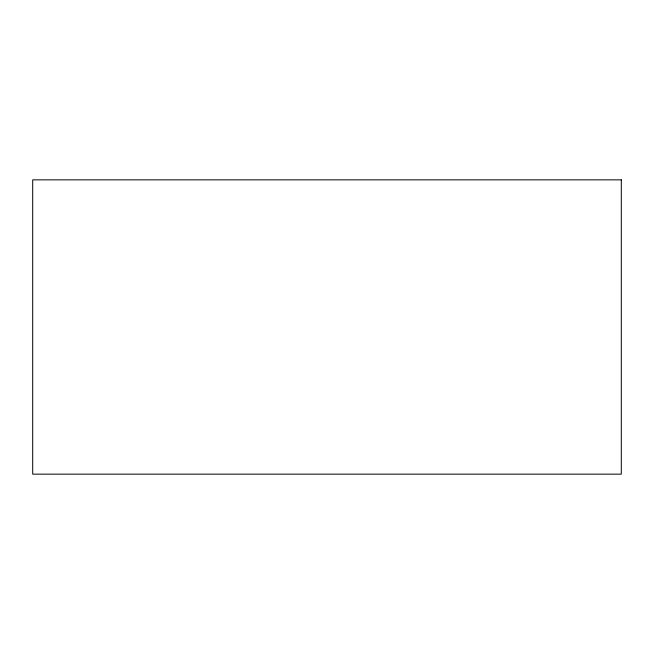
<?xml version="1.0" encoding="UTF-8"?>
<svg xmlns="http://www.w3.org/2000/svg" width="654" height="654" viewBox="0 0 654 654"><rect width="100%" height="100%" fill="white"/><g stroke="black" fill="none" stroke-linecap="round" stroke-linejoin="round"><path stroke-width="0.98" d="M621.3 179.85L32.7 179.85L32.7 474.15L621.3 474.15L621.3 179.85"/></g></svg>
